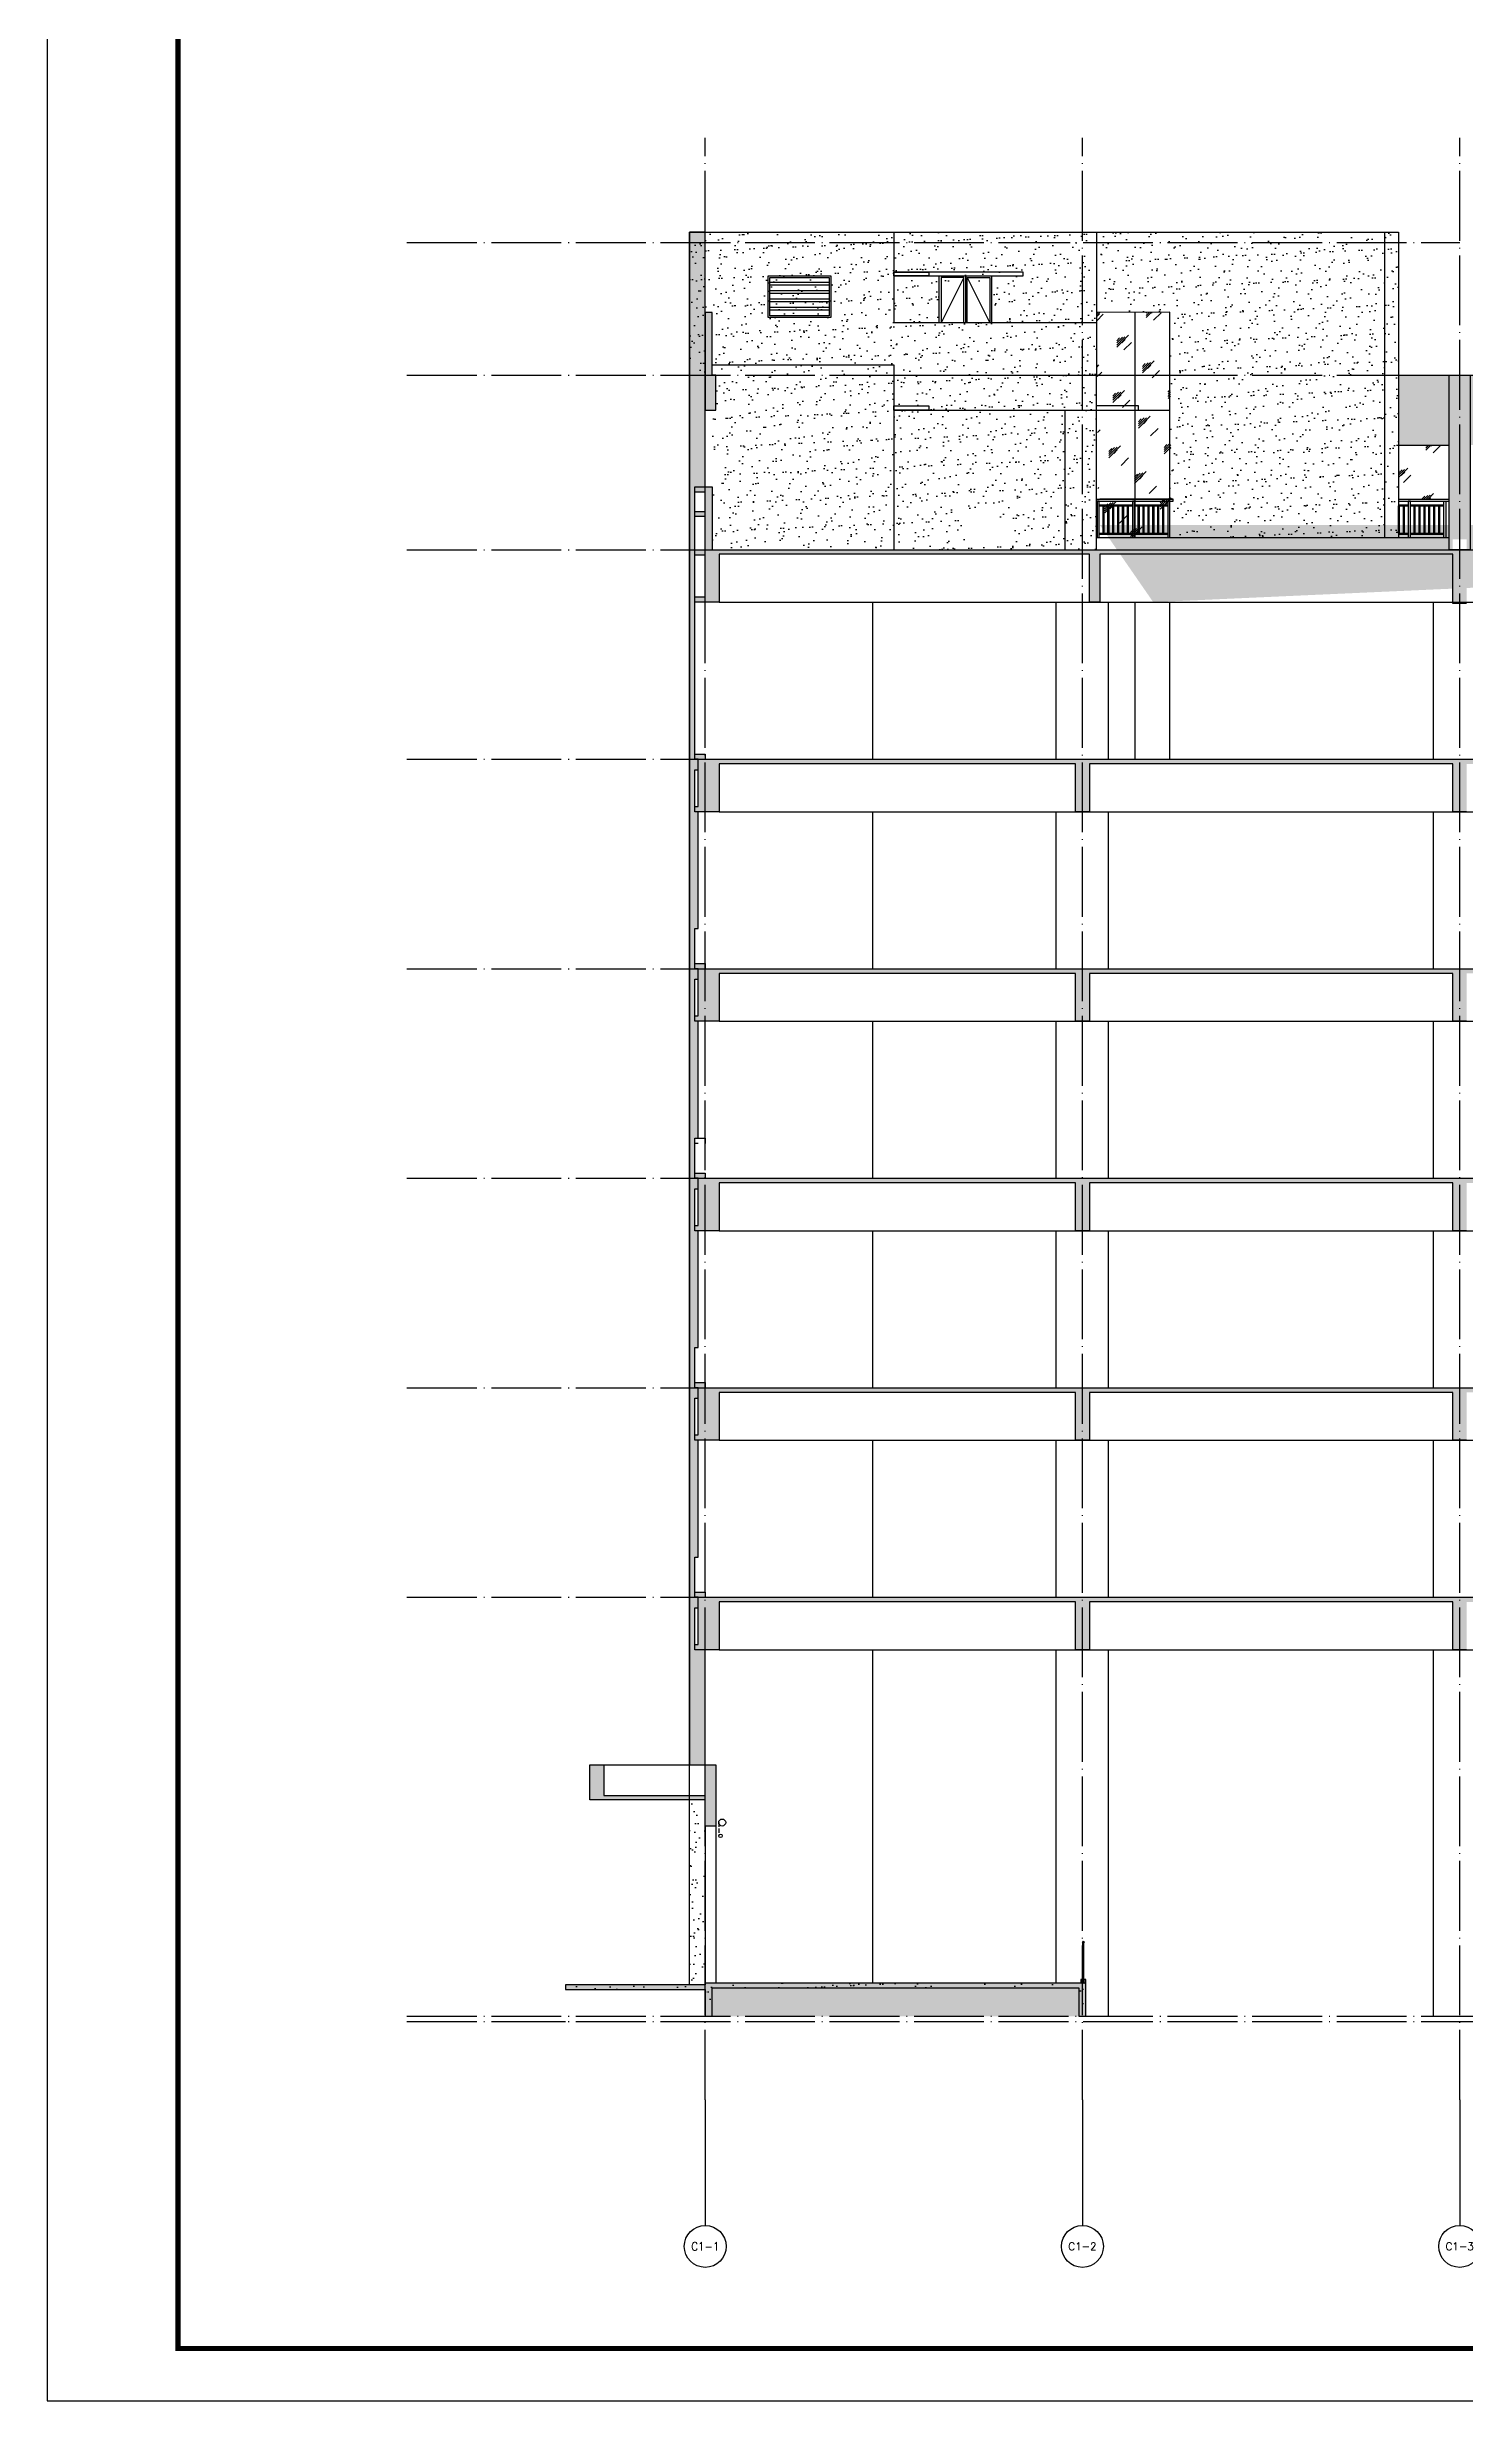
# Model space of a CAD drawing. Extents: x 6843040 to 15500510, y -6507076 to -4940511.
# Drawn here: x 7906928 to 7947521, y -5959321 to -5891908 of the extents above; entities that cross this region are included whole.
import ezdxf
from ezdxf.enums import TextEntityAlignment as Align

# ---------------------------------------------------------------- set-up
doc = ezdxf.new("R2010")
doc.units = 0
doc.header["$LTSCALE"] = 1000
doc.header["$MEASUREMENT"] = 0
for name, pattern in [('DASH', [0.35, 0.25, -0.1]), ('DASH_50', [0.175, 0.125, -0.05]), ('DOTE', [2.42, 2, -0.2, 0.02, -0.2])]:
    doc.linetypes.add(name, pattern=pattern)
for name, color, linetype in [('AXIS', 3, 'Continuous'), ('AXIS_TEXT', 7, 'Continuous'), ('COLUMN', 10, 'Continuous'), ('DOTE', 8, 'DOTE'), ('E_LINE_1', 1, 'Continuous'), ('E_LINE_4', 5, 'Continuous'), ('E_LINE_5', 8, 'Continuous'), ('plan-1', 40, 'Continuous'), ('PUB_HACTH', 8, 'Continuous'), ('PUB_TITLE', 4, 'Continuous'), ('RAIL', 163, 'Continuous'), ('WALL6', 5, 'Continuous'), ('剪力墙线', 211, 'Continuous')]:
    doc.layers.add(name, color=color, linetype=linetype)
doc.styles.add('_TCH_AXIS', font='COMPLEX', dxfattribs={"bigfont": 'GBCBIG'})
doc.styles.add('COMPLEX', font='COMPLEX')
pattern_1 = [(82.5, (0, 0), (-422.103955, 395.378137), [0, -456, 0, -510, 0, -487.5]), (52.5, (0, 0), (-223.241253, 974.09392), [0, -246, 0, -411, 0, -157.5]), (12.5, (-260.9, -260.9), (659.408782, 661.809715), [0, -150, 0, -540, 0, -705]), (2.5, (-260.9, -260.9), (451.51265, 823.878855), [0, -75, 0, -354, 0, -405])]

# ---------------------------------------------------------------- blocks, each defined once
blk = doc.blocks.new('gtdwer34')
at = {"layer": 'WALL6'}
h = blk.add_hatch(dxfattribs=at)
h.set_pattern_fill('ANSI32', color=256, scale=2, style=0)
h.set_pattern_definition([(45, (2115741.957, -882245.928), (-6.73519209, 6.73519209), []), (45, (2115746.447, -882245.928), (-6.73519209, 6.73519209), [])])
h.paths.add_polyline_path([(44309, -285947), (44243, -285947), (44243, -285953), (44309, -285953)])
for p, q in [((44261, -285909), (44261, -284869)), ((44291, -285909), (44291, -284869))]:
    blk.add_line(p, q, dxfattribs=at)
at = {"layer": 'WALL6', "linetype": 'DASH', "ltscale": 0.05}
for p, q in [((44261, -285947), (44261, -285909)), ((44291, -285947), (44291, -285909))]:
    blk.add_line(p, q, dxfattribs=at)
at = {"layer": 'WALL6'}
blk.add_lwpolyline([(44243, -285947), (44309, -285947), (44309, -285953), (44243, -285953)], close=True, dxfattribs=at)
for points in [[(44250, -285924), (44250, -285920, 0.231992), (44261, -285909), (44291, -285909)], [(44303, -285924), (44303, -285920, -0.231992), (44291, -285909), (44286, -285909)]]:
    blk.add_lwpolyline(points, format="xyb", dxfattribs=at)
blk.add_lwpolyline([(44303, -285920), (44250, -285920)], dxfattribs=at)
at = {"layer": 'WALL6', "linetype": 'DASH', "ltscale": 0.05}
for points in [[(44288, -286022), (44304, -286022), (44304, -285955), (44251, -285955), (44251, -286022), (44268, -286022)], [(44304, -286022), (44304, -285955), (44251, -285955), (44251, -286022), (44268, -286022)], [(44288, -286017), (44299, -286017), (44299, -285960), (44256, -285960), (44256, -286017), (44268, -286017)], [(44268, -286017), (44268, -286022)], [(44288, -286017), (44288, -286022)]]:
    blk.add_lwpolyline(points, dxfattribs=at)
at = {"layer": 'WALL6'}
for radius in [25, 20]:
    blk.add_circle((44276, -284849), radius, dxfattribs=at)
blk = doc.blocks.new('z')
at = {"layer": 'E_LINE_4'}
for points in [[(7649597, -5908821), (7713872, -5908821)], [(7653997, -5913321), (7653997, -5908821)], [(7659247, -5913321), (7659247, -5908821)], [(7660747, -5913321), (7660747, -5908821)], [(7670047, -5913321), (7670047, -5908821)]]:
    blk.add_lwpolyline(points, dxfattribs=at)
blk = doc.blocks.new('lg1')
at = {"layer": 'RAIL'}
for p, q in [((8181151, -6063316), (8180201, -6063316)), ((8181151, -6063346), (8180201, -6063346)), ((8181151, -6064126), (8180201, -6064126)), ((8181151, -6064156), (8180201, -6064156))]:
    blk.add_line(p, q, dxfattribs=at)
for points in [[(8180311, -6064126), (8180311, -6063346)], [(8180341, -6064126), (8180341, -6063346)], [(8180451, -6064126), (8180451, -6063346)], [(8180481, -6064126), (8180481, -6063346)], [(8180591, -6064126), (8180591, -6063346)], [(8180621, -6064126), (8180621, -6063346)], [(8180731, -6064126), (8180731, -6063346)], [(8180761, -6064126), (8180761, -6063346)], [(8180871, -6064126), (8180871, -6063346)], [(8180901, -6064126), (8180901, -6063346)], [(8181011, -6064126), (8181011, -6063346)], [(8181041, -6064126), (8181041, -6063346)]]:
    blk.add_lwpolyline(points, dxfattribs=at)
blk.add_lwpolyline([(8181151, -6063216), (8181211, -6063216), (8181211, -6064256), (8181151, -6064256)], close=True, dxfattribs=at)
blk = doc.blocks.new('_AXISO')
blk.add_circle((0, 0), 0.5)
at = {"layer": 'AXIS_TEXT', "style": 'COMPLEX', "width": 1.041667}
blk.add_attdef('A', text='', height=0.56, dxfattribs=at).set_placement((-0.25, -0.28), (0.25, -0.28), align=Align.FIT)

msp = doc.modelspace()

# ---------------------------------------------------------------- hatches: boundary and pattern name
at = {"layer": 'PUB_HACTH'}
h = msp.add_hatch(dxfattribs=at)
h.set_pattern_fill('粉刷', color=256, scale=150, angle=45)
h.set_pattern_definition([(82.5, (-371528.34, -6525.07), (-422.103955, 395.378137), [0, -456, 0, -510, 0, -487.5]), (52.5, (-371528.3, -6525.1), (-223.241253, 974.09392), [0, -246, 0, -411, 0, -157.5]), (12.5, (-371789.26, -6786), (659.408782, 661.809715), [0, -150, 0, -540, 0, -705]), (2.5, (-371789.26, -6786), (451.51265, 823.878855), [0, -75, 0, -354, 0, -405])])
h.paths.add_polyline_path([(7925321.1, -5941105.5), (7925771.1, -5941105.5), (7925771.1, -5937805.5), (7925471.1, -5937805.5), (7925471.1, -5936605.5), (7925571.1, -5936605.5), (7925571.1, -5936305.5), (7925471.1, -5936305.5), (7925471.1, -5935155.5), (7925571.1, -5935155.5), (7925571.1, -5931805.5), (7925471.1, -5931805.5), (7925471.1, -5930605.5), (7925571.1, -5930605.5), (7925571.1, -5930305.5), (7925471.1, -5930305.5), (7925471.1, -5929155.5), (7925571.1, -5929155.5), (7925571.1, -5925805.5), (7925471.1, -5925805.5), (7925471.1, -5924605.5), (7925571.1, -5924605.5), (7925571.1, -5924305.5), (7925471.1, -5924305.5), (7925471.1, -5923155.5), (7925571.1, -5923155.5), (7925571.1, -5919805.5), (7925471.1, -5919805.5), (7925471.1, -5918605.5), (7925571.1, -5918605.5), (7925571.1, -5918305.5), (7925471.1, -5918305.5), (7925471.1, -5917155.5), (7925571.1, -5917155.5), (7925571.1, -5913805.5), (7925471.1, -5913805.5), (7925471.1, -5912605.5), (7925571.1, -5912605.5), (7925571.1, -5912305.5), (7925471.1, -5912305.5), (7925471.1, -5904505.5), (7925771.1, -5904505.5), (7925771.1, -5902305.5), (7925771.1, -5899505.5), (7925771.1, -5897205.5), (7925321.1, -5897205.5)])
h = msp.add_hatch(dxfattribs=at)
h.set_pattern_fill('粉刷', color=256, scale=150, angle=45)
h.set_pattern_definition(pattern_1)
h.paths.add_polyline_path([(7931171.1, -5901305.5), (7926071.1, -5901305.5), (7926071.1, -5902305.5), (7925971.1, -5902305.5), (7925971.1, -5904505.5), (7925971.1, -5906305.5), (7931171.1, -5906305.5)])
h.paths.add_polyline_path([(7931171.1, -5901005.5), (7925971.1, -5901005.5), (7925971.1, -5901305.5), (7931171.1, -5901305.5)], flags=17)
h.paths.add_polyline_path([(7932171.1, -5902185.5), (7931171.1, -5902185.5), (7931171.1, -5902305.5), (7932171.1, -5902305.5)], flags=17)
h.paths.add_polyline_path([(7936063.5, -5902305.5), (7931171.1, -5902305.5), (7931171.1, -5906305.5), (7936063.5, -5906305.5)])
h.paths.add_polyline_path([(7936571.1, -5902305.5), (7936063.5, -5902305.5), (7936063.5, -5906305.5), (7936571.1, -5906305.5)])
h.paths.add_polyline_path([(7936971.1, -5902305.5), (7936971.1, -5902305.5), (7936571.1, -5902305.5), (7936571.1, -5906305.5), (7936971.1, -5906305.5)])
h.paths.add_polyline_path([(7936971.1, -5901305.5), (7936571.1, -5901305.5), (7936571.1, -5902305.5), (7936971.1, -5902305.5)])
h.paths.add_polyline_path([(7936571.1, -5901305.5), (7931171.1, -5901305.5), (7931171.1, -5902185.5), (7932171.1, -5902185.5), (7932171.1, -5902305.5), (7936571.1, -5902305.5)])
h.paths.add_polyline_path([(7936571.1, -5899805.5), (7931171.1, -5899805.5), (7931171.1, -5897505.5), (7925771.1, -5897505.5), (7925771.1, -5899505.5), (7925771.1, -5899505.5), (7925771.1, -5897505.5), (7925321.1, -5897505.5), (7925321.1, -5901305.5), (7925771.1, -5901305.5), (7925771.1, -5899505.5), (7925771.1, -5897505.5), (7925771.1, -5897505.5), (7925771.1, -5899505.5), (7925971.1, -5899505.5), (7925971.1, -5901005.5), (7931171.1, -5901005.5), (7931171.1, -5901305.5), (7936571.1, -5901305.5)])
h.paths.add_polyline_path([(7936978.4, -5899805.5), (7936571.1, -5899805.5), (7936571.1, -5901305.5), (7936971.1, -5901305.5), (7936971.1, -5901305.5)])
h.paths.add_polyline_path([(7936971.1, -5897505.5), (7936571.1, -5897505.5), (7936571.1, -5899805.5), (7936971.1, -5899805.5)])
h.paths.add_polyline_path([(7932471.1, -5898605.5), (7933971.1, -5898605.5), (7933971.1, -5899805.5), (7936571.1, -5899805.5), (7936571.1, -5897505.5), (7931171.1, -5897505.5), (7931171.1, -5899805.5), (7932471.1, -5899805.5)], flags=17)
h.paths.add_polyline_path([(7936571.1, -5897205.5), (7931171.1, -5897205.5), (7931171.1, -5897505.5), (7936571.1, -5897505.5)])
h.paths.add_polyline_path([(7936971.1, -5897205.5), (7936571.1, -5897205.5), (7936571.1, -5897505.5), (7936971.1, -5897505.5)])
h.paths.add_polyline_path([(7931171.1, -5897205.5), (7925771.1, -5897205.5), (7925771.1, -5897505.5), (7931171.1, -5897505.5)])
h.paths.add_polyline_path([(7933216.8, -5906181.2), (7934372.2, -5906181.2), (7934372.2, -5905393.7), (7933216.8, -5905393.7)], flags=16)
h = msp.add_hatch(dxfattribs=at)
h.set_pattern_fill('粉刷', color=256, scale=150, angle=45)
h.set_pattern_definition(pattern_1)
h.paths.add_polyline_path([(7939071.1, -5904855.5), (7939171.1, -5904855.5), (7939171.1, -5904915.5), (7939071.1, -5904915.5), (7939071.1, -5905465.5), (7939071.1, -5905955.5), (7945221.1, -5905955.5), (7945221.1, -5897205.5), (7937074.6, -5897205.5), (7937074.6, -5899506.7), (7939071.1, -5899504.3)])
h.paths.add_polyline_path([(7945621.1, -5897205.5), (7945221.1, -5897205.5), (7945221.1, -5905955.5), (7945621.1, -5905955.5)])
h = msp.add_hatch(dxfattribs=at)
h.set_pattern_fill('ANSI32', color=256, scale=50, angle=135)
h.set_pattern_definition([(180, (180623.67, -13938.07), (-1e-14, -238.125), []), (180, (180544.3, -13858.7), (-1e-14, -238.125), [])])
h.paths.add_polyline_path([(7929321.1, -5899605.5), (7927621.1, -5899605.5), (7927621.1, -5898505.5), (7929321.1, -5898505.5)])
h = msp.add_hatch(color=256, dxfattribs=at)
h.dxf.hatch_style = 1
h.paths.add_polyline_path([(7926071.1, -5901308.6), (7925971.1, -5901305.5), (7925971.1, -5899505.5), (7925771.1, -5899505.5), (7925771.1, -5902305.5), (7926071.1, -5902305.5)])
h = msp.add_hatch(dxfattribs=at)
h.set_pattern_fill('玻璃1', color=256, scale=150, style=0)
h.set_pattern_definition([(45, (-72800, 3861.2), (-734.82537, 734.82537), [336, -864]), (45, (-72656, 3921.2), (-734.82537, 734.82537), [144, -1056]), (45, (-72800, 3921.2), (-734.82537, 734.82537), [240, -960]), (45, (-72728, 3861.2), (806.10173, -806.10173), [300, -900]), (45, (-72800, 3801.2), (-734.82537, 734.82537), [480, -720]), (45, (-72800, 3981.2), (-734.82537, 734.82537), [120, -1080])])
h.paths.add_polyline_path([(7936978.4, -5899504.3), (7939071.1, -5899504.3), (7939117.5, -5905955.5), (7937024.8, -5905955.5)])
h = msp.add_hatch(dxfattribs=at)
h.set_pattern_fill('粉刷', color=256, scale=150, angle=45)
h.set_pattern_definition(pattern_1)
h.paths.add_polyline_path([(7947071.1, -5901305.5), (7945621.1, -5901305.5), (7945621.1, -5903305.5), (7947071.1, -5903305.5)])
h.paths.add_polyline_path([(7947671.1, -5901305.5), (7947071.1, -5901305.5), (7947071.1, -5906005.5), (7947671.1, -5906005.5)])
h.paths.add_polyline_path([(7957871.1, -5901305.5), (7947671.1, -5901305.5), (7947671.1, -5903305.5), (7957871.1, -5903305.5)])
h.paths.add_polyline_path([(7958471.1, -5901305.5), (7957871.1, -5901305.5), (7957871.1, -5906005.5), (7958471.1, -5906005.5)])
h.paths.add_polyline_path([(7968671.1, -5901305.5), (7958471.1, -5901305.5), (7958471.1, -5903305.5), (7968671.1, -5903305.5)])
h.paths.add_polyline_path([(7969271.1, -5901305.5), (7968671.1, -5901305.5), (7968671.1, -5906005.5), (7969271.1, -5906005.5)])
h.paths.add_polyline_path([(7979471.1, -5901305.5), (7969271.1, -5901305.5), (7969271.1, -5903305.5), (7979471.1, -5903305.5)])
h.paths.add_polyline_path([(7980071.1, -5901305.5), (7979471.1, -5901305.5), (7979471.1, -5906005.5), (7980071.1, -5906005.5)])
h.paths.add_polyline_path([(7984146.1, -5901305.5), (7980071.1, -5901305.5), (7980071.1, -5903305.5), (7982946.1, -5903305.5), (7982946.1, -5903185.5), (7984146.1, -5903185.5)])
h.paths.add_polyline_path([(7984146.1, -5903185.5), (7982946.1, -5903185.5), (7982946.1, -5903305.5), (7984146.1, -5903305.5)], flags=17)
h.paths.add_polyline_path([(7990446.1, -5901305.5), (7984146.1, -5901305.5), (7984146.1, -5906305.5), (7990346.1, -5906305.5), (7990346.1, -5905725.2), (7990446.1, -5905725.2), (7990446.1, -5905665.5), (7990346.1, -5905665.5), (7990286.1, -5905665.5), (7990286.1, -5905605.5), (7990446.1, -5905605.5), (7990446.1, -5904505.5)])
h.paths.add_polyline_path([(7985896.1, -5902305.5), (7988896.1, -5902305.5), (7988896.1, -5904805.5), (7985896.1, -5904805.5)], flags=16)
h.paths.add_polyline_path([(7985946.1, -5903355.5), (7986596.1, -5903355.5), (7986596.1, -5904755.5), (7985946.1, -5904755.5)], flags=0)
h.paths.add_polyline_path([(7986646.1, -5903355.5), (7987346.1, -5903355.5), (7987346.1, -5904755.5), (7986646.1, -5904755.5)], flags=0)
h.paths.add_polyline_path([(7987446.1, -5903355.5), (7988096.1, -5903355.5), (7988096.1, -5904755.5), (7987446.1, -5904755.5)], flags=0)
h.paths.add_polyline_path([(7988146.1, -5903355.5), (7988846.1, -5903355.5), (7988846.1, -5904755.5), (7988146.1, -5904755.5)], flags=0)
h = msp.add_hatch(dxfattribs=at)
h.set_pattern_fill('玻璃1', color=256, scale=150, style=0)
h.set_pattern_definition([(45, (-64800, 60), (-734.82537, 734.82537), [336, -864]), (45, (-64656, 120), (-734.82537, 734.82537), [144, -1056]), (45, (-64800, 120), (-734.82537, 734.82537), [240, -960]), (45, (-64728, 60), (806.10173, -806.10173), [300, -900]), (45, (-64800, -5e-09), (-734.82537, 734.82537), [480, -720]), (45, (-64800, 180), (-734.82537, 734.82537), [120, -1080])])
h.paths.add_polyline_path([(7945621.1, -5903305.5), (7947071.1, -5903305.5), (7947071.1, -5904855.5), (7945621.1, -5904855.5)])
h = msp.add_hatch(color=256, dxfattribs=at)
h.dxf.hatch_style = 1
h.paths.add_polyline_path([(7990346.1, -5906305.5), (7990346.1, -5905725.2), (7990446.1, -5905725.2), (7990446.1, -5907805.5), (7990046.1, -5907805.5), (7990046.1, -5906435.5), (7979971.1, -5906435.5), (7979971.1, -5907845.5), (7979571.1, -5907845.5), (7979571.1, -5906435.5), (7969171.1, -5906435.5), (7969171.1, -5907845.5), (7968771.1, -5907845.5), (7968771.1, -5906435.5), (7958371.1, -5906435.5), (7958371.1, -5907845.5), (7957971.1, -5907845.5), (7957971.1, -5906435.5), (7947571.1, -5906435.5), (7947571.1, -5907845.5), (7947171.1, -5907845.5), (7947171.1, -5906435.5), (7937071.1, -5906435.5), (7937071.1, -5907805.5), (7936771.1, -5907805.5), (7936771.1, -5906435.5), (7926171.1, -5906435.5), (7926171.1, -5907805.5), (7925471.1, -5907805.5), (7925471.1, -5907655.5), (7925771.1, -5907655.5), (7925771.1, -5906455.5), (7925471.1, -5906455.5), (7925471.1, -5906305.5), (7925771.1, -5906305.5), (7925771.1, -5905355.5), (7925471.1, -5905355.5), (7925471.1, -5905205.5), (7925771.1, -5905205.5), (7925771.1, -5904655.5), (7925471.1, -5904655.5), (7925471.1, -5904505.5), (7925971.1, -5904505.5), (7925971.1, -5906305.5)])
h = msp.add_hatch(color=256, dxfattribs=at)
h.dxf.hatch_style = 1
h.paths.add_polyline_path([(7925771.1, -5936155.5), (7925771.1, -5936305.5), (7990446.1, -5936305.5), (7990446.1, -5937805.5), (7990046.1, -5937805.5), (7990046.1, -5936435.5), (7979971.1, -5936435.5), (7979971.1, -5937805.5), (7979571.1, -5937805.5), (7979571.1, -5936435.5), (7969171.1, -5936435.5), (7969171.1, -5937805.5), (7968771.1, -5937805.5), (7968771.1, -5936435.5), (7958371.1, -5936435.5), (7958371.1, -5937805.5), (7957971.1, -5937805.5), (7957971.1, -5936435.5), (7947571.1, -5936435.5), (7947571.1, -5937805.5), (7947171.1, -5937805.5), (7947171.1, -5936435.5), (7936771.1, -5936435.5), (7936771.1, -5937805.5), (7936371.1, -5937805.5), (7936371.1, -5936435.5), (7926171.1, -5936435.5), (7926171.1, -5937805.5), (7925471.1, -5937805.5), (7925471.1, -5937655.5), (7925571.1, -5937655.5), (7925571.1, -5936305.5), (7925471.1, -5936305.5), (7925471.1, -5936155.5)])
h.paths.add_polyline_path([(7925771.1, -5930155.5), (7925771.1, -5930305.5), (7990446.1, -5930305.5), (7990446.1, -5931805.5), (7990046.1, -5931805.5), (7990046.1, -5930435.5), (7979971.1, -5930435.5), (7979971.1, -5931805.5), (7979571.1, -5931805.5), (7979571.1, -5930435.5), (7969171.1, -5930435.5), (7969171.1, -5931805.5), (7968771.1, -5931805.5), (7968771.1, -5930435.5), (7958371.1, -5930435.5), (7958371.1, -5931805.5), (7957971.1, -5931805.5), (7957971.1, -5930435.5), (7947571.1, -5930435.5), (7947571.1, -5931805.5), (7947171.1, -5931805.5), (7947171.1, -5930435.5), (7936771.1, -5930435.5), (7936771.1, -5931805.5), (7936371.1, -5931805.5), (7936371.1, -5930435.5), (7926171.1, -5930435.5), (7926171.1, -5931805.5), (7925471.1, -5931805.5), (7925471.1, -5931655.5), (7925571.1, -5931655.5), (7925571.1, -5930305.5), (7925471.1, -5930305.5), (7925471.1, -5930155.5)])
h.paths.add_polyline_path([(7925771.1, -5924155.5), (7925771.1, -5924305.5), (7990446.1, -5924305.5), (7990446.1, -5925805.5), (7990046.1, -5925805.5), (7990046.1, -5924435.5), (7979971.1, -5924435.5), (7979971.1, -5925805.5), (7979571.1, -5925805.5), (7979571.1, -5924435.5), (7969171.1, -5924435.5), (7969171.1, -5925805.5), (7968771.1, -5925805.5), (7968771.1, -5924435.5), (7958371.1, -5924435.5), (7958371.1, -5925805.5), (7957971.1, -5925805.5), (7957971.1, -5924435.5), (7947571.1, -5924435.5), (7947571.1, -5925805.5), (7947171.1, -5925805.5), (7947171.1, -5924435.5), (7936771.1, -5924435.5), (7936771.1, -5925805.5), (7936371.1, -5925805.5), (7936371.1, -5924435.5), (7926171.1, -5924435.5), (7926171.1, -5925805.5), (7925471.1, -5925805.5), (7925471.1, -5925655.5), (7925571.1, -5925655.5), (7925571.1, -5924305.5), (7925471.1, -5924305.5), (7925471.1, -5924155.5)])
h.paths.add_polyline_path([(7925771.1, -5918155.5), (7925771.1, -5918305.5), (7990446.1, -5918305.5), (7990446.1, -5919805.5), (7990046.1, -5919805.5), (7990046.1, -5918435.5), (7979971.1, -5918435.5), (7979971.1, -5919805.5), (7979571.1, -5919805.5), (7979571.1, -5918435.5), (7969171.1, -5918435.5), (7969171.1, -5919805.5), (7968771.1, -5919805.5), (7968771.1, -5918435.5), (7958371.1, -5918435.5), (7958371.1, -5919805.5), (7957971.1, -5919805.5), (7957971.1, -5918435.5), (7947571.1, -5918435.5), (7947571.1, -5919805.5), (7947171.1, -5919805.5), (7947171.1, -5918435.5), (7936771.1, -5918435.5), (7936771.1, -5919805.5), (7936371.1, -5919805.5), (7936371.1, -5918435.5), (7926171.1, -5918435.5), (7926171.1, -5919805.5), (7925471.1, -5919805.5), (7925471.1, -5919655.5), (7925571.1, -5919655.5), (7925571.1, -5918305.5), (7925471.1, -5918305.5), (7925471.1, -5918155.5)])
h.paths.add_polyline_path([(7925771.1, -5912155.5), (7925771.1, -5912305.5), (7990446.1, -5912305.5), (7990446.1, -5913805.5), (7990046.1, -5913805.5), (7990046.1, -5912435.5), (7979971.1, -5912435.5), (7979971.1, -5913805.5), (7979571.1, -5913805.5), (7979571.1, -5912435.5), (7969171.1, -5912435.5), (7969171.1, -5913805.5), (7968771.1, -5913805.5), (7968771.1, -5912435.5), (7958371.1, -5912435.5), (7958371.1, -5913805.5), (7957971.1, -5913805.5), (7957971.1, -5912435.5), (7947571.1, -5912435.5), (7947571.1, -5913805.5), (7947171.1, -5913805.5), (7947171.1, -5912435.5), (7936771.1, -5912435.5), (7936771.1, -5913805.5), (7936371.1, -5913805.5), (7936371.1, -5912435.5), (7926171.1, -5912435.5), (7926171.1, -5913805.5), (7925471.1, -5913805.5), (7925471.1, -5913655.5), (7925571.1, -5913655.5), (7925571.1, -5912305.5), (7925471.1, -5912305.5), (7925471.1, -5912155.5)])
edge = h.paths.add_edge_path()
edge.add_line((7990346.1, -5905465.2), (7990346.1, -5905185.2))
edge.add_line((7990346.1, -5905185.2), (7990446.1, -5905185.2))
edge.add_line((7990446.1, -5905185.2), (7990446.1, -5907305.5))
edge.add_line((7990446.1, -5907305.5), (7990046.1, -5907305.5))
edge.add_line((7990046.1, -5907305.5), (7990046.1, -5905595.5))
edge.add_line((7990046.1, -5905595.5), (7979971.1, -5905595.5))
edge.add_line((7979971.1, -5905595.5), (7979971.1, -5907305.5))
edge.add_line((7979971.1, -5907305.5), (7979571.1, -5907305.5))
edge.add_line((7979571.1, -5907305.5), (7979571.1, -5905595.5))
edge.add_line((7979571.1, -5905595.5), (7969171.1, -5905595.5))
edge.add_line((7969171.1, -5905595.5), (7969171.1, -5907305.5))
edge.add_line((7969171.1, -5907305.5), (7968771.1, -5907305.5))
edge.add_line((7968771.1, -5907305.5), (7968771.1, -5905595.5))
edge.add_line((7968771.1, -5905595.5), (7958371.1, -5905595.5))
edge.add_line((7958371.1, -5905595.5), (7958371.1, -5907305.5))
edge.add_line((7958371.1, -5907305.5), (7957971.1, -5907305.5))
edge.add_line((7957971.1, -5907305.5), (7957971.1, -5905595.5))
edge.add_line((7957971.1, -5905595.5), (7947571.1, -5905595.5))
edge.add_line((7947571.1, -5905595.5), (7947571.1, -5907305.5))
edge.add_line((7947571.1, -5907305.5), (7947171.1, -5907305.5))
edge.add_line((7947171.1, -5907305.5), (7947171.1, -5905595.5))
edge.add_line((7947171.1, -5905595.5), (7937071.1, -5905595.5))
edge.add_line((7937071.1, -5905595.5), (7938597.6, -5907805.5))
h = msp.add_hatch(color=256, dxfattribs=at)
h.dxf.hatch_style = 1
h.paths.add_polyline_path([(8055371.1, -5912305.5), (8055371.1, -5913805.5), (8054971.1, -5913805.5), (8054971.1, -5912435.5), (8044771.1, -5912435.5), (8044771.1, -5913805.5), (8044371.1, -5913805.5), (8044371.1, -5912435.5), (8033971.1, -5912435.5), (8033971.1, -5913805.5), (8033571.1, -5913805.5), (8033571.1, -5912435.5), (8023171.1, -5912435.5), (8023171.1, -5913805.5), (8022771.1, -5913805.5), (8022771.1, -5912435.5), (8012371.1, -5912435.5), (8012371.1, -5913805.5), (8011971.1, -5913805.5), (8011971.1, -5912435.5), (8001571.1, -5912435.5), (8001571.1, -5913805.5), (8001171.1, -5913805.5), (8001171.1, -5912435.5), (7991096.1, -5912435.5), (7991096.1, -5913805.5), (7990696.1, -5913805.5), (7990696.1, -5912305.5)])
edge = h.paths.add_edge_path()
edge.add_line((7930571.1, -5918305.5), (7930571.1, -5913805.5))
edge = h.paths.add_edge_path()
edge.add_line((7926171.1, -5913805.5), (7990446.1, -5913805.5))
edge = h.paths.add_edge_path()
edge.add_line((8043821.1, -5918305.5), (8043821.1, -5913805.5))
edge = h.paths.add_edge_path()
edge.add_line((8045321.1, -5918305.5), (8045321.1, -5913805.5))
edge = h.paths.add_edge_path(flags=16)
edge.add_line((8054971.1, -5913805.5), (7990696.1, -5913805.5))
edge = h.paths.add_edge_path()
edge.add_line((8033021.1, -5918305.5), (8033021.1, -5913805.5))
edge = h.paths.add_edge_path()
edge.add_line((8034521.1, -5918305.5), (8034521.1, -5913805.5))
edge = h.paths.add_edge_path()
edge.add_line((8022221.1, -5918305.5), (8022221.1, -5913805.5))
edge = h.paths.add_edge_path()
edge.add_line((8023721.1, -5918305.5), (8023721.1, -5913805.5))
edge = h.paths.add_edge_path()
edge.add_line((8011421.1, -5918305.5), (8011421.1, -5913805.5))
edge = h.paths.add_edge_path()
edge.add_line((8012921.1, -5918305.5), (8012921.1, -5913805.5))
edge = h.paths.add_edge_path()
edge.add_line((8000621.1, -5918305.5), (8000621.1, -5913805.5))
edge = h.paths.add_edge_path()
edge.add_line((8002121.1, -5918305.5), (8002121.1, -5913805.5))
edge = h.paths.add_edge_path()
edge.add_line((7990696.1, -5918305.5), (7990696.1, -5913805.5))
edge = h.paths.add_edge_path()
edge.add_line((7992196.1, -5918305.5), (7992196.1, -5913805.5))
edge = h.paths.add_edge_path()
edge.add_line((7988946.1, -5918305.5), (7988946.1, -5913805.5))
edge = h.paths.add_edge_path()
edge.add_line((7990446.1, -5918305.5), (7990446.1, -5913805.5))
edge = h.paths.add_edge_path()
edge.add_line((7979021.1, -5918305.5), (7979021.1, -5913805.5))
edge = h.paths.add_edge_path()
edge.add_line((7980521.1, -5918305.5), (7980521.1, -5913805.5))
edge = h.paths.add_edge_path()
edge.add_line((7968221.1, -5918305.5), (7968221.1, -5913805.5))
edge = h.paths.add_edge_path()
edge.add_line((7969721.1, -5918305.5), (7969721.1, -5913805.5))
edge = h.paths.add_edge_path()
edge.add_line((7957421.1, -5918305.5), (7957421.1, -5913805.5))
edge = h.paths.add_edge_path()
edge.add_line((7958921.1, -5918305.5), (7958921.1, -5913805.5))
edge = h.paths.add_edge_path()
edge.add_line((7946621.1, -5918305.5), (7946621.1, -5913805.5))
edge = h.paths.add_edge_path()
edge.add_line((7948121.1, -5918305.5), (7948121.1, -5913805.5))
edge = h.paths.add_edge_path()
edge.add_line((7935821.1, -5918305.5), (7935821.1, -5913805.5))
edge = h.paths.add_edge_path()
edge.add_line((7937321.1, -5918305.5), (7937321.1, -5913805.5))
edge = h.paths.add_edge_path()
edge.add_line((8053871.1, -5918305.5), (8053871.1, -5913805.5))
edge = h.paths.add_edge_path()
edge.add_line((8055371.1, -5918305.5), (8055371.1, -5913805.5))
h.paths.add_polyline_path([(8055371.1, -5918305.5), (8055371.1, -5918455.5), (8056671.1, -5918455.5), (8056671.1, -5918105.5), (8056871.1, -5918105.5), (8056871.1, -5920305.5), (8056571.1, -5920305.5), (8056571.1, -5918585.5), (8055371.1, -5918585.5), (8055371.1, -5919805.5), (8054971.1, -5919805.5), (8054971.1, -5918435.5), (8044771.1, -5918435.5), (8044771.1, -5919805.5), (8044371.1, -5919805.5), (8044371.1, -5918435.5), (8033971.1, -5918435.5), (8033971.1, -5919805.5), (8033571.1, -5919805.5), (8033571.1, -5918435.5), (8023171.1, -5918435.5), (8023171.1, -5919805.5), (8022771.1, -5919805.5), (8022771.1, -5918435.5), (8012371.1, -5918435.5), (8012371.1, -5919805.5), (8011971.1, -5919805.5), (8011971.1, -5918435.5), (8001571.1, -5918435.5), (8001571.1, -5919805.5), (8001171.1, -5919805.5), (8001171.1, -5918435.5), (7991096.1, -5918435.5), (7991096.1, -5919805.5), (7990696.1, -5919805.5), (7990696.1, -5918305.5)])
h.paths.add_polyline_path([(8056371.1, -5924305.5), (8056671.1, -5924305.5), (8056671.1, -5925305.5), (8056371.1, -5925305.5), (8056371.1, -5924435.5), (8055371.1, -5924435.5), (8055371.1, -5925805.5), (8054971.1, -5925805.5), (8054971.1, -5924435.5), (8044771.1, -5924435.5), (8044771.1, -5925805.5), (8044371.1, -5925805.5), (8044371.1, -5924435.5), (8033971.1, -5924435.5), (8033971.1, -5925805.5), (8033571.1, -5925805.5), (8033571.1, -5924435.5), (8023171.1, -5924435.5), (8023171.1, -5925805.5), (8022771.1, -5925805.5), (8022771.1, -5924435.5), (8012371.1, -5924435.5), (8012371.1, -5925805.5), (8011971.1, -5925805.5), (8011971.1, -5924435.5), (8001571.1, -5924435.5), (8001571.1, -5925805.5), (8001171.1, -5925805.5), (8001171.1, -5924435.5), (7991096.1, -5924435.5), (7991096.1, -5925805.5), (7990696.1, -5925805.5), (7990696.1, -5924305.5)])
h.paths.add_polyline_path([(8056371.1, -5930305.5), (8056671.1, -5930305.5), (8056671.1, -5931305.5), (8056371.1, -5931305.5), (8056371.1, -5930435.5), (8055371.1, -5930435.5), (8055371.1, -5931805.5), (8054971.1, -5931805.5), (8054971.1, -5930435.5), (8044771.1, -5930435.5), (8044771.1, -5931805.5), (8044371.1, -5931805.5), (8044371.1, -5930435.5), (8033971.1, -5930435.5), (8033971.1, -5931805.5), (8033571.1, -5931805.5), (8033571.1, -5930435.5), (8023171.1, -5930435.5), (8023171.1, -5931805.5), (8022771.1, -5931805.5), (8022771.1, -5930435.5), (8012371.1, -5930435.5), (8012371.1, -5931805.5), (8011971.1, -5931805.5), (8011971.1, -5930435.5), (8001571.1, -5930435.5), (8001571.1, -5931805.5), (8001171.1, -5931805.5), (8001171.1, -5930435.5), (7991096.1, -5930435.5), (7991096.1, -5931805.5), (7990696.1, -5931805.5), (7990696.1, -5930305.5)])
h.paths.add_polyline_path([(7990696.1, -5936305.5), (8056671.1, -5936305.5), (8056671.1, -5936105.5), (8056871.1, -5936105.5), (8056871.1, -5937805.5), (8056671.1, -5937805.5), (8056671.1, -5936435.5), (8055371.1, -5936435.5), (8055371.1, -5937805.5), (8054971.1, -5937805.5), (8054971.1, -5936435.5), (8044771.1, -5936435.5), (8044771.1, -5937805.5), (8044371.1, -5937805.5), (8044371.1, -5936435.5), (8033971.1, -5936435.5), (8033971.1, -5937805.5), (8033571.1, -5937805.5), (8033571.1, -5936435.5), (8023171.1, -5936435.5), (8023171.1, -5937805.5), (8022771.1, -5937805.5), (8022771.1, -5936435.5), (8012371.1, -5936435.5), (8012371.1, -5937805.5), (8011971.1, -5937805.5), (8011971.1, -5936435.5), (8001571.1, -5936435.5), (8001571.1, -5937805.5), (8001171.1, -5937805.5), (8001171.1, -5936435.5), (7991096.1, -5936435.5), (7991096.1, -5937805.5), (7990696.1, -5937805.5)])
h = msp.add_hatch(color=256, dxfattribs=at)
h.dxf.hatch_style = 1
h.paths.add_polyline_path([(7925771.1, -5941985.5), (7925771.1, -5941105.5), (7926071.1, -5941105.5), (7926071.1, -5942855.5), (7925771.1, -5942855.5), (7925771.1, -5942105.5), (7922471.1, -5942105.5), (7922471.1, -5941105.5), (7922871.1, -5941105.5), (7922871.1, -5941985.5)])
edge = h.paths.add_edge_path()
edge.add_line((7936471.1, -5948305.5), (7936471.1, -5947485.5))
edge.add_line((7936471.1, -5947485.5), (7925971.1, -5947485.5))
edge.add_line((7925971.1, -5947485.5), (7925971.1, -5948305.5))
h = msp.add_hatch(dxfattribs=at)
h.set_pattern_fill('粉刷', color=256, scale=150, angle=45)
h.set_pattern_definition(pattern_1)
h.paths.add_polyline_path([(7925321.1, -5947405.5), (7925771.1, -5947405.5), (7925771.1, -5947355.5), (7925771.1, -5942855.5), (7925771.1, -5942105.5), (7925321.1, -5942105.5)])
h = msp.add_hatch(color=256, dxfattribs=at)
h.dxf.hatch_style = 1
h.paths.add_polyline_path([(7925971.1, -5948305.5), (7925971.1, -5947485.5), (7936471.1, -5947485.5), (7936471.1, -5948305.5), (7936671.1, -5948305.5), (7936671.1, -5947255.5), (7936521.1, -5947255.5), (7936521.1, -5947355.5), (7925771.1, -5947355.5), (7925771.1, -5947405.5), (7921771.1, -5947405.5), (7921771.1, -5947535.5), (7925771.1, -5947535.5), (7925771.1, -5948305.5)])
h = msp.add_hatch(dxfattribs=at)
h.set_pattern_fill('粉刷', color=256, scale=150, angle=45)
h.set_pattern_definition([(82.5, (-177359.4, 156300.93), (-422.103955, 395.378137), [0, -456, 0, -510, 0, -487.5]), (52.5, (-177359.4, 156300.9), (-223.241253, 974.09392), [0, -246, 0, -411, 0, -157.5]), (12.5, (-177620.3, 156040), (659.408782, 661.809715), [0, -150, 0, -540, 0, -705]), (2.5, (-177620.3, 156040), (451.51265, 823.878855), [0, -75, 0, -354, 0, -405])])
edge = h.paths.add_edge_path()
edge.add_line((7925971.1, -5948305.5), (7925971.1, -5947485.5))
edge.add_line((7925971.1, -5947485.5), (7936471.1, -5947485.5))
edge.add_line((7936471.1, -5947485.5), (7936471.1, -5948305.5))
edge.add_line((7936471.1, -5948305.5), (7936671.1, -5948305.5))
edge.add_line((7936671.1, -5948305.5), (7936671.1, -5947355.5))
edge.add_line((7936671.1, -5947355.5), (7925771.1, -5947355.5))
edge.add_line((7925771.1, -5947355.5), (7925771.1, -5947405.5))
edge.add_line((7925771.1, -5947405.5), (7921771.1, -5947405.5))
edge.add_line((7921771.1, -5947405.5), (7921771.1, -5947535.5))
edge.add_line((7921771.1, -5947535.5), (7925771.1, -5947535.5))
edge.add_line((7925771.1, -5947535.5), (7925771.1, -5948305.5))

# ---------------------------------------------------------------- linework, layer by layer
msp.add_lwpolyline([(7936971.1, -5902305.5), (7938171.1, -5902305.5), (7938171.1, -5902185.5), (7936971.1, -5902185.5)])
at = {"layer": 'AXIS'}
for p, q in [((7925771.1, -5950696.1), (7925771.1, -5954295.8)), ((7936571.1, -5950696.1), (7936571.1, -5954295.8)), ((7947371.1, -5950696.1), (7947371.1, -5954295.8))]:
    msp.add_line(p, q, dxfattribs=at)
at = {"layer": 'COLUMN'}
for points in [[(7926071.1, -5901308.6), (7925971.1, -5901305.5), (7925971.1, -5899505.5), (7925771.1, -5899505.5), (7925771.1, -5902305.5), (7926071.1, -5902305.5)], [(7925771.1, -5941985.5), (7925771.1, -5941105.5), (7926071.1, -5941105.5), (7926071.1, -5942855.5), (7925771.1, -5942855.5), (7925771.1, -5942105.5), (7922471.1, -5942105.5), (7922471.1, -5941105.5), (7922871.1, -5941105.5), (7922871.1, -5941985.5)]]:
    msp.add_lwpolyline(points, close=True, dxfattribs=at)
for points in [[(7947571.1, -5907845.5), (7947171.1, -5907845.5), (7947171.1, -5906435.5), (7937071.1, -5906435.5), (7937071.1, -5907805.5), (7936771.1, -5907805.5), (7936771.1, -5906435.5), (7926171.1, -5906435.5), (7926171.1, -5907805.5), (7925471.1, -5907805.5), (7925471.1, -5907655.5), (7925771.1, -5907655.5), (7925771.1, -5906455.5), (7925471.1, -5906455.5), (7925471.1, -5906305.5), (7925771.1, -5906305.5), (7925771.1, -5905355.5), (7925471.1, -5905355.5), (7925471.1, -5905205.5), (7925771.1, -5905205.5), (7925771.1, -5904655.5), (7925471.1, -5904655.5), (7925471.1, -5904505.5), (7925971.1, -5904505.5), (7925971.1, -5906305.5), (7990346.1, -5906305.5)], [(7947571.1, -5913805.5), (7947171.1, -5913805.5), (7947171.1, -5912435.5), (7936771.1, -5912435.5), (7936771.1, -5913805.5), (7936371.1, -5913805.5), (7936371.1, -5912435.5), (7926171.1, -5912435.5), (7926171.1, -5913805.5), (7925471.1, -5913805.5), (7925471.1, -5913655.5), (7925571.1, -5913655.5), (7925571.1, -5912305.5), (7925471.1, -5912305.5), (7925471.1, -5912155.5), (7925771.1, -5912155.5), (7925771.1, -5912305.5), (7990446.1, -5912305.5)], [(7947571.1, -5919805.5), (7947171.1, -5919805.5), (7947171.1, -5918435.5), (7936771.1, -5918435.5), (7936771.1, -5919805.5), (7936371.1, -5919805.5), (7936371.1, -5918435.5), (7926171.1, -5918435.5), (7926171.1, -5919805.5), (7925471.1, -5919805.5), (7925471.1, -5919655.5), (7925571.1, -5919655.5), (7925571.1, -5918305.5), (7925471.1, -5918305.5), (7925471.1, -5918155.5), (7925771.1, -5918155.5), (7925771.1, -5918305.5), (7990446.1, -5918305.5)], [(7925571.1, -5923305.5), (7925471.1, -5923305.5), (7925471.1, -5923155.5), (7925771.1, -5923155.5), (7925771.1, -5923305.5)], [(7947571.1, -5925805.5), (7947171.1, -5925805.5), (7947171.1, -5924435.5), (7936771.1, -5924435.5), (7936771.1, -5925805.5), (7936371.1, -5925805.5), (7936371.1, -5924435.5), (7926171.1, -5924435.5), (7926171.1, -5925805.5), (7925471.1, -5925805.5), (7925471.1, -5925655.5), (7925571.1, -5925655.5), (7925571.1, -5924305.5), (7925471.1, -5924305.5), (7925471.1, -5924155.5), (7925771.1, -5924155.5), (7925771.1, -5924305.5), (7990446.1, -5924305.5)], [(7947571.1, -5931805.5), (7947171.1, -5931805.5), (7947171.1, -5930435.5), (7936771.1, -5930435.5), (7936771.1, -5931805.5), (7936371.1, -5931805.5), (7936371.1, -5930435.5), (7926171.1, -5930435.5), (7926171.1, -5931805.5), (7925471.1, -5931805.5), (7925471.1, -5931655.5), (7925571.1, -5931655.5), (7925571.1, -5930305.5), (7925471.1, -5930305.5), (7925471.1, -5930155.5), (7925771.1, -5930155.5), (7925771.1, -5930305.5), (7990446.1, -5930305.5)], [(7947571.1, -5937805.5), (7947171.1, -5937805.5), (7947171.1, -5936435.5), (7936771.1, -5936435.5), (7936771.1, -5937805.5), (7936371.1, -5937805.5), (7936371.1, -5936435.5), (7926171.1, -5936435.5), (7926171.1, -5937805.5), (7925471.1, -5937805.5), (7925471.1, -5937655.5), (7925571.1, -5937655.5), (7925571.1, -5936305.5), (7925471.1, -5936305.5), (7925471.1, -5936155.5), (7925771.1, -5936155.5), (7925771.1, -5936305.5), (7990446.1, -5936305.5)], [(7925971.1, -5948305.5), (7925971.1, -5947485.5), (7936471.1, -5947485.5), (7936471.1, -5948305.5), (7936671.1, -5948305.5), (7936671.1, -5947255.5), (7936521.1, -5947255.5), (7936521.1, -5947355.5), (7925771.1, -5947355.5), (7925771.1, -5947405.5), (7921771.1, -5947405.5), (7921771.1, -5947535.5), (7925771.1, -5947535.5), (7925771.1, -5948305.5), (7925971.1, -5948305.5)], [(7925971.1, -5948305.5), (7925971.1, -5947485.5), (7936471.1, -5947485.5), (7936471.1, -5948305.5), (7936671.1, -5948305.5), (7936671.1, -5947355.5), (7925771.1, -5947355.5), (7925771.1, -5947405.5), (7921771.1, -5947405.5), (7921771.1, -5947535.5), (7925771.1, -5947535.5), (7925771.1, -5948305.5)], [(7936671.1, -5947355.5), (7936671.1, -5947255.5), (7936521.1, -5947255.5), (7936521.1, -5947355.5)], [(7919767.5, -5948455.5), (7921771.1, -5948455.5)]]:
    msp.add_lwpolyline(points, dxfattribs=at)
at = {"layer": 'DOTE'}
for p, q in [((7925771.1, -5950696.1), (7925771.1, -5894505.5)), ((7936571.1, -5950696.1), (7936571.1, -5894505.5)), ((7947371.1, -5950696.1), (7947371.1, -5894505.5)), ((7917230.6, -5897505.5), (7947371.1, -5897505.5)), ((7917230.6, -5901305.5), (8060198.7, -5901305.5)), ((7917230.6, -5906305.5), (8060198.7, -5906305.5)), ((7917230.6, -5912305.5), (8060198.7, -5912305.5)), ((7917230.6, -5918305.5), (8060198.7, -5918305.5)), ((7917230.6, -5924305.5), (8060198.7, -5924305.5)), ((7917230.6, -5930305.5), (8060198.7, -5930305.5)), ((7917230.6, -5936305.5), (8060198.7, -5936305.5)), ((7917230.6, -5948305.5), (8060198.7, -5948305.5)), ((7917230.6, -5948455.5), (8060198.7, -5948455.5))]:
    msp.add_line(p, q, dxfattribs=at)
at = {"layer": 'E_LINE_4'}
for points in [[(7925321.1, -5947405.5), (7925321.1, -5897205.5), (7931171.1, -5897205.5)], [(7931171.1, -5897205.5), (7931171.1, -5899805.5)], [(7936978.4, -5901305.5), (7936978.4, -5899805.5), (7931171.1, -5899805.5)], [(7931171.1, -5901305.5), (7936971.1, -5901305.5)], [(7936971.1, -5906305.5), (7936971.1, -5901305.5)], [(7931171.1, -5902305.5), (7936971.1, -5902305.5)], [(7936063.5, -5902305.5), (7936063.5, -5906305.5)], [(7926171.1, -5937805.5), (7990446.1, -5937805.5)], [(7930571.1, -5947355.5), (7930571.1, -5937805.5)], [(7935821.1, -5947355.5), (7935821.1, -5937805.5)], [(7937321.1, -5948305.5), (7937321.1, -5937805.5)], [(7946621.1, -5948305.5), (7946621.1, -5937805.5)]]:
    msp.add_lwpolyline(points, dxfattribs=at)
for points in [[(7925321.1, -5941105.5), (7925771.1, -5941105.5), (7925771.1, -5937805.5), (7925471.1, -5937805.5), (7925471.1, -5936605.5), (7925571.1, -5936605.5), (7925571.1, -5936305.5), (7925471.1, -5936305.5), (7925471.1, -5935155.5), (7925571.1, -5935155.5), (7925571.1, -5931805.5), (7925471.1, -5931805.5), (7925471.1, -5930605.5), (7925571.1, -5930605.5), (7925571.1, -5930305.5), (7925471.1, -5930305.5), (7925471.1, -5929155.5), (7925571.1, -5929155.5), (7925571.1, -5925805.5), (7925471.1, -5925805.5), (7925471.1, -5924605.5), (7925571.1, -5924605.5), (7925571.1, -5924305.5), (7925471.1, -5924305.5), (7925471.1, -5923155.5), (7925571.1, -5923155.5), (7925571.1, -5919805.5), (7925471.1, -5919805.5), (7925471.1, -5918605.5), (7925571.1, -5918605.5), (7925571.1, -5918305.5), (7925471.1, -5918305.5), (7925471.1, -5917155.5), (7925571.1, -5917155.5), (7925571.1, -5913805.5), (7925471.1, -5913805.5), (7925471.1, -5912605.5), (7925571.1, -5912605.5), (7925571.1, -5912305.5), (7925471.1, -5912305.5), (7925471.1, -5904505.5), (7925771.1, -5904505.5), (7925771.1, -5902305.5), (7925771.1, -5899505.5), (7925771.1, -5897205.5), (7925321.1, -5897205.5)], [(7929371.1, -5899655.5), (7927571.1, -5899655.5), (7927571.1, -5898455.5), (7929371.1, -5898455.5)], [(7929321.1, -5899605.5), (7927621.1, -5899605.5), (7927621.1, -5898505.5), (7929321.1, -5898505.5)]]:
    msp.add_lwpolyline(points, close=True, dxfattribs=at)
at = {"layer": 'E_LINE_5'}
for p, q in [((7938071.1, -5899505.5), (7938071.1, -5905955.5)), ((7938071.1, -5907805.5), (7938071.1, -5912305.5))]:
    msp.add_line(p, q, dxfattribs=at)
for points in [[(7931171.1, -5897205.5), (7936571.1, -5897205.5), (7936971.1, -5897205.5), (7936971.1, -5899805.5)], [(7936971.1, -5897205.5), (7945621.1, -5897205.5), (7945621.1, -5905955.5)], [(7945221.1, -5897205.5), (7945221.1, -5905955.5)], [(7931171.1, -5898455.5), (7934871.1, -5898455.5), (7934871.1, -5898355.5), (7931171.1, -5898355.5)], [(7932471.1, -5899805.5), (7932471.1, -5898455.5), (7933971.1, -5898455.5), (7933971.1, -5899805.5)], [(7933171.1, -5899805.5), (7933171.1, -5898505.5), (7932521.1, -5898505.5), (7932521.1, -5899805.5)], [(7933171.1, -5898505.5), (7932521.1, -5899805.5)], [(7933221.1, -5898455.5), (7933221.1, -5899805.5)], [(7933271.1, -5899805.5), (7933271.1, -5898505.5), (7933921.1, -5898505.5), (7933921.1, -5899805.5)], [(7933271.1, -5898505.5), (7933921.1, -5899805.5)], [(7939071.1, -5905955.5), (7939071.1, -5899504.3), (7936971.1, -5899506.8)], [(7937078.4, -5901305.5), (7939071.1, -5901305.5)], [(7945621.1, -5901305.5), (7984146.1, -5901305.5)], [(7936971.1, -5902305.5), (7939071.1, -5902305.5)], [(7945621.1, -5903305.5), (7947071.1, -5903305.5)], [(7936971.1, -5905955.5), (7947071.1, -5905955.5)], [(7939071.1, -5912305.5), (7939071.1, -5907805.5)]]:
    msp.add_lwpolyline(points, dxfattribs=at)
for points in [[(7932171.1, -5898455.5), (7931171.1, -5898455.5), (7931171.1, -5898355.5), (7932171.1, -5898355.5)], [(7947671.1, -5906305.5), (7947071.1, -5906305.5), (7947071.1, -5901305.5), (7947671.1, -5901305.5)]]:
    msp.add_lwpolyline(points, close=True, dxfattribs=at)
at = {"layer": 'plan-1'}
for points in [[(7925971.1, -5901005.5), (7931171.1, -5901005.5)], [(7931171.1, -5901005.5), (7931171.1, -5906305.5)]]:
    msp.add_lwpolyline(points, dxfattribs=at)
msp.add_lwpolyline([(7932171.1, -5902305.5), (7931171.1, -5902305.5), (7931171.1, -5902185.5), (7932171.1, -5902185.5)], close=True, dxfattribs=at)
at = {"layer": 'PUB_HACTH'}
msp.add_lwpolyline([(7922671.1, -5941105.5), (7925771.1, -5941105.5)], dxfattribs=at)
at = {"layer": 'PUB_TITLE'}
msp.add_lwpolyline([(7906927.5, -5959320.5), (8085277.5, -5959320.5), (8085277.5, -5833170.5), (7906927.5, -5833170.5)], close=True, dxfattribs=at)
at = {"layer": 'PUB_TITLE', "const_width": 150}
msp.add_lwpolyline([(7910677.5, -5957820.5), (8083777.5, -5957820.5), (8083777.5, -5834670.5), (7910677.5, -5834670.5)], close=True, dxfattribs=at)
at = {"layer": 'RAIL'}
for p, q in [((7937051.1, -5905015.5), (7938001.1, -5905015.5)), ((7937051.1, -5905045.5), (7938001.1, -5905045.5)), ((7945621.1, -5905015.5), (7945901.1, -5905015.5)), ((7945621.1, -5905045.5), (7945901.1, -5905045.5)), ((7945961.1, -5905015.5), (7946911.1, -5905015.5)), ((7945961.1, -5905045.5), (7946911.1, -5905045.5)), ((7937051.1, -5905825.5), (7938001.1, -5905825.5)), ((7937051.1, -5905855.5), (7938001.1, -5905855.5)), ((7945621.1, -5905825.5), (7945901.1, -5905825.5)), ((7945621.1, -5905855.5), (7945901.1, -5905855.5)), ((7945961.1, -5905825.5), (7946911.1, -5905825.5)), ((7945961.1, -5905855.5), (7946911.1, -5905855.5))]:
    msp.add_line(p, q, dxfattribs=at)
for points in [[(7936971.1, -5904855.5), (7939170.8, -5904855.5)], [(7936971.1, -5904915.5), (7939170.8, -5904915.5)], [(7937071.1, -5904915.5), (7939171.1, -5904915.5), (7939171.1, -5904855.5), (7937071.1, -5904855.5)], [(7937161.1, -5905825.5), (7937161.1, -5905045.5)], [(7937191.1, -5905825.5), (7937191.1, -5905045.5)], [(7937301.1, -5905825.5), (7937301.1, -5905045.5)], [(7937331.1, -5905825.5), (7937331.1, -5905045.5)], [(7937441.1, -5905825.5), (7937441.1, -5905045.5)], [(7937471.1, -5905825.5), (7937471.1, -5905045.5)], [(7937581.1, -5905825.5), (7937581.1, -5905045.5)], [(7937611.1, -5905825.5), (7937611.1, -5905045.5)], [(7937721.1, -5905825.5), (7937721.1, -5905045.5)], [(7937751.1, -5905825.5), (7937751.1, -5905045.5)], [(7937861.1, -5905825.5), (7937861.1, -5905045.5)], [(7937891.1, -5905825.5), (7937891.1, -5905045.5)], [(7939170.8, -5904915.5), (7939170.8, -5904855.5)], [(7945621.1, -5904855.5), (7947071.1, -5904855.5)], [(7945621.1, -5904855.5), (7947071.1, -5904855.5)], [(7945621.1, -5904915.5), (7947071.1, -5904915.5)], [(7945621.1, -5904915.5), (7947071.1, -5904915.5)], [(7945621.1, -5905825.5), (7945621.1, -5905045.5)], [(7945651.1, -5905825.5), (7945651.1, -5905045.5)], [(7945761.1, -5905825.5), (7945761.1, -5905045.5)], [(7945791.1, -5905825.5), (7945791.1, -5905045.5)], [(7946071.1, -5905825.5), (7946071.1, -5905045.5)], [(7946101.1, -5905825.5), (7946101.1, -5905045.5)], [(7946211.1, -5905825.5), (7946211.1, -5905045.5)], [(7946241.1, -5905825.5), (7946241.1, -5905045.5)], [(7946351.1, -5905825.5), (7946351.1, -5905045.5)], [(7946381.1, -5905825.5), (7946381.1, -5905045.5)], [(7946491.1, -5905825.5), (7946491.1, -5905045.5)], [(7946521.1, -5905825.5), (7946521.1, -5905045.5)], [(7946631.1, -5905825.5), (7946631.1, -5905045.5)], [(7946661.1, -5905825.5), (7946661.1, -5905045.5)], [(7946771.1, -5905825.5), (7946771.1, -5905045.5)], [(7946801.1, -5905825.5), (7946801.1, -5905045.5)], [(7946911.1, -5904915.5), (7946911.1, -5905955.5)], [(7946971.1, -5904915.5), (7946971.1, -5905955.5)]]:
    msp.add_lwpolyline(points, dxfattribs=at)
for points in [[(7937051.1, -5904915.5), (7936991.1, -5904915.5), (7936991.1, -5905955.5), (7937051.1, -5905955.5)], [(7939071.1, -5904915.5), (7939011.1, -5904915.5), (7939011.1, -5905955.5), (7939071.1, -5905955.5)], [(7945961.1, -5904915.5), (7945901.1, -5904915.5), (7945901.1, -5905955.5), (7945961.1, -5905955.5)]]:
    msp.add_lwpolyline(points, close=True, dxfattribs=at)
at = {"layer": '剪力墙线'}
for points in [[(7925771.1, -5942855.5), (7925771.1, -5947355.5)], [(7926071.1, -5942855.5), (7926071.1, -5947355.5)]]:
    msp.add_lwpolyline(points, dxfattribs=at)
at = {"layer": '剪力墙线', "linetype": 'DASH_50'}
msp.add_lwpolyline([(7926156.4, -5942755.5), (7926156.4, -5943135.1)], dxfattribs=at)
at = {"layer": '剪力墙线'}
for centre, radius in [((7926256.4, -5942755.5), 100), ((7926206.4, -5943135.1), 50)]:
    msp.add_circle(centre, radius, dxfattribs=at)

# ---------------------------------------------------------------- block references
for name, p in [('z', (276573.7, 1015.5)), ('z', (276573.7, -4984.5)), ('z', (276573.7, -10984.5)), ('z', (276573.7, -16984.5)), ('z', (276573.7, -22984.5)), ('gtdwer34', (7892319.6, -5661331.4))]:
    msp.add_blockref(name, p)
at = {"layer": 'AXIS'}
ref = msp.add_blockref('_AXISO', (7925771.1, -5954895.8), dxfattribs=dict(at, xscale=1200, yscale=1200, zscale=1200))
ref.add_attrib('A', 'C1-1', dxfattribs={"layer": 'AXIS_TEXT', "height": 238.25, "style": '_TCH_AXIS'}).set_placement((7925368.4, -5955014.9), (7926173.9, -5955014.9), align=Align.FIT)
ref = msp.add_blockref('_AXISO', (7936571.1, -5954895.8), dxfattribs=dict(at, xscale=1200, yscale=1200, zscale=1200))
ref.add_attrib('A', 'C1-2', dxfattribs={"layer": 'AXIS_TEXT', "height": 223.72, "style": '_TCH_AXIS'}).set_placement((7936166.3, -5955007.7), (7936975.9, -5955007.7), align=Align.FIT)
ref = msp.add_blockref('_AXISO', (7947371.1, -5954895.8), dxfattribs=dict(at, xscale=1200, yscale=1200, zscale=1200))
ref.add_attrib('A', 'C1-3', dxfattribs={"layer": 'AXIS_TEXT', "height": 223.72, "style": '_TCH_AXIS'}).set_placement((7946966.3, -5955007.7), (7947775.9, -5955007.7), align=Align.FIT)
at = {"layer": 'E_LINE_1', "xscale": -1}
msp.add_blockref('lg1', (16119211.6, 158300.9), dxfattribs=at)

doc.saveas('drawing.dxf')
